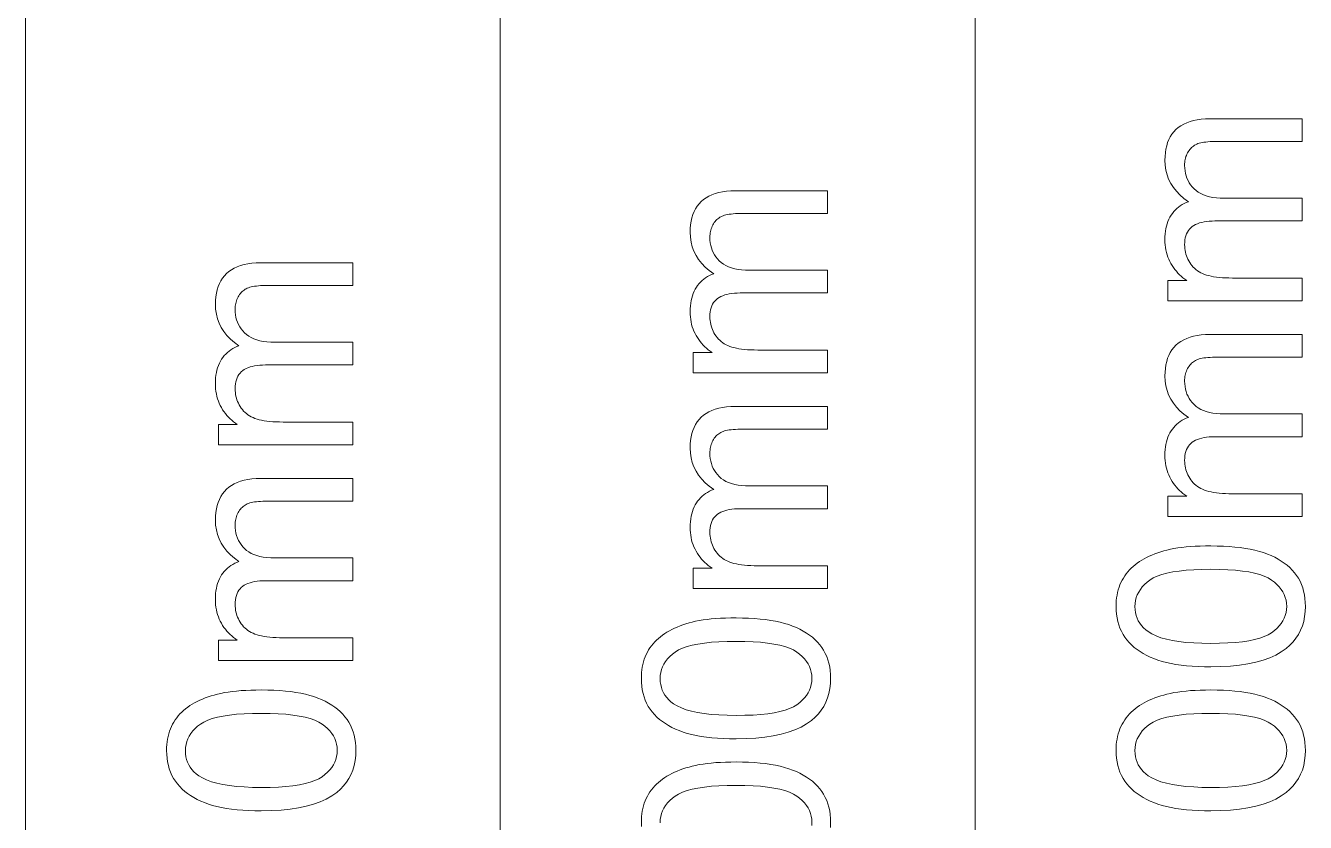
# Model space of a CAD drawing. Extents: x 23 to 417, y 3 to 294.
# Drawn here: x 189.79 to 196.69, y 18.92 to 23.22 of the extents above; entities that cross this region are included whole.
import ezdxf

# ---------------------------------------------------------------- set-up
doc = ezdxf.new("R2010")
doc.units = 0

msp = doc.modelspace()

# ---------------------------------------------------------------- linework, layer by layer
at = {"color": 7, "lineweight": 13}
for p, q in [((189.7862, 10.2218), (189.7862, 50.2218)), ((192.3469, 10.2218), (192.3469, 50.2218)), ((194.9076, 10.2218), (194.9076, 50.2218))]:
    msp.add_line(p, q, dxfattribs=at)
for points in [[(196.6723, 21.7371), (195.9479, 21.7371), (195.9479, 21.8469), (196.0495, 21.8469), (196.0391, 21.854), (196.0291, 21.8615), (196.0195, 21.8694), (196.0103, 21.8778), (196.0015, 21.8867), (195.9932, 21.896), (195.9852, 21.9057), (195.9777, 21.9159), (195.9706, 21.9266), (195.9639, 21.9377), (195.9577, 21.9491), (195.9522, 21.9609), (195.9474, 21.973), (195.9432, 21.9855), (195.9396, 21.9982), (195.9367, 22.0113), (195.9344, 22.0246), (195.9328, 22.0383), (195.9318, 22.0523), (195.9315, 22.0666), (195.9318, 22.0824), (195.9328, 22.0976), (195.9345, 22.1123), (195.9369, 22.1263), (195.9399, 22.1398), (195.9435, 22.1527), (195.9479, 22.1651), (195.9529, 22.1768), (195.9586, 22.188), (195.9649, 22.1986), (195.9719, 22.2086), (195.9794, 22.218), (195.9874, 22.2267), (195.9959, 22.2349), (196.005, 22.2425), (196.0146, 22.2495), (196.0248, 22.2558), (196.0354, 22.2616), (196.0466, 22.2667), (196.0584, 22.2712), (196.0343, 22.2889), (196.0127, 22.3077), (195.9937, 22.3275), (195.9772, 22.3483), (195.9632, 22.3701), (195.9518, 22.393), (195.9429, 22.417), (195.9366, 22.4419), (195.9328, 22.4679), (195.9315, 22.495), (195.9321, 22.516), (195.9339, 22.5361), (195.9369, 22.5551), (195.9411, 22.5732), (195.9464, 22.5903), (195.953, 22.6064), (195.9608, 22.6215), (195.9697, 22.6355), (195.9799, 22.6486), (195.9912, 22.6607), (196.0038, 22.6717), (196.0177, 22.6816), (196.0328, 22.6903), (196.0493, 22.6978), (196.067, 22.7042), (196.086, 22.7094), (196.1063, 22.7135), (196.1279, 22.7164), (196.1508, 22.7181), (196.175, 22.7187), (196.6723, 22.7187), (196.6723, 22.5966), (196.216, 22.5966), (196.2016, 22.5965), (196.1881, 22.5961), (196.1755, 22.5955), (196.1636, 22.5947), (196.1526, 22.5936), (196.1424, 22.5923), (196.133, 22.5908), (196.1245, 22.589), (196.1168, 22.5869), (196.1099, 22.5847), (196.1035, 22.5821), (196.0974, 22.5791), (196.0916, 22.5758), (196.086, 22.572), (196.0806, 22.5679), (196.0755, 22.5633), (196.0707, 22.5584), (196.0661, 22.5531), (196.0618, 22.5474), (196.0577, 22.5413), (196.0539, 22.535), (196.0506, 22.5284), (196.0476, 22.5215), (196.045, 22.5145), (196.0429, 22.5072), (196.0411, 22.4998), (196.0397, 22.4921), (196.0387, 22.4842), (196.0381, 22.476), (196.0379, 22.4677), (196.0384, 22.4527), (196.04, 22.4382), (196.0425, 22.4242), (196.0461, 22.4107), (196.0506, 22.3978), (196.0562, 22.3853), (196.0628, 22.3734), (196.0704, 22.362), (196.0791, 22.3512), (196.0887, 22.3408), (196.0995, 22.3312), (196.1115, 22.3226), (196.1247, 22.3151), (196.1392, 22.3085), (196.1548, 22.3029), (196.1717, 22.2984), (196.1898, 22.2949), (196.2091, 22.2923), (196.2297, 22.2908), (196.2514, 22.2903), (196.6723, 22.2903), (196.6723, 22.1675), (196.2016, 22.1675), (196.1857, 22.1672), (196.1705, 22.1663), (196.1562, 22.1648), (196.1427, 22.1627), (196.13, 22.16), (196.1181, 22.1567), (196.1071, 22.1528), (196.0969, 22.1483), (196.0874, 22.1432), (196.0789, 22.1375), (196.0711, 22.1311), (196.0641, 22.124), (196.058, 22.1161), (196.0527, 22.1074), (196.0482, 22.098), (196.0445, 22.0878), (196.0416, 22.0768), (196.0396, 22.0651), (196.0383, 22.0526), (196.0379, 22.0393), (196.0382, 22.029), (196.039, 22.0189), (196.0404, 22.0089), (196.0423, 21.9991), (196.0447, 21.9894), (196.0477, 21.9799), (196.0513, 21.9706), (196.0554, 21.9614), (196.06, 21.9523), (196.0652, 21.9435), (196.0709, 21.9349), (196.0771, 21.9268), (196.0838, 21.9192), (196.0911, 21.9121), (196.0988, 21.9055), (196.107, 21.8994), (196.1158, 21.8937), (196.125, 21.8886), (196.1348, 21.8839), (196.145, 21.8797), (196.156, 21.8759), (196.1679, 21.8726), (196.1807, 21.8696), (196.1945, 21.867), (196.2091, 21.8648), (196.2247, 21.8631), (196.2413, 21.8617), (196.2587, 21.8607), (196.2771, 21.8601), (196.2964, 21.8599), (196.6723, 21.8599)], [(194.1116, 21.3486), (193.3872, 21.3486), (193.3872, 21.4585), (193.4888, 21.4585), (193.4784, 21.4655), (193.4684, 21.473), (193.4588, 21.481), (193.4496, 21.4894), (193.4408, 21.4982), (193.4324, 21.5075), (193.4245, 21.5173), (193.417, 21.5274), (193.4099, 21.5381), (193.4032, 21.5492), (193.397, 21.5607), (193.3915, 21.5725), (193.3867, 21.5846), (193.3825, 21.597), (193.3789, 21.6097), (193.376, 21.6228), (193.3737, 21.6361), (193.3721, 21.6498), (193.3711, 21.6638), (193.3708, 21.6781), (193.3711, 21.6939), (193.3721, 21.7092), (193.3738, 21.7238), (193.3761, 21.7379), (193.3792, 21.7514), (193.3828, 21.7643), (193.3872, 21.7766), (193.3922, 21.7883), (193.3979, 21.7995), (193.4042, 21.8101), (193.4112, 21.8201), (193.4187, 21.8295), (193.4267, 21.8383), (193.4352, 21.8465), (193.4443, 21.854), (193.4539, 21.861), (193.4641, 21.8673), (193.4747, 21.8731), (193.4859, 21.8782), (193.4977, 21.8828), (193.4736, 21.9005), (193.452, 21.9192), (193.433, 21.939), (193.4165, 21.9598), (193.4025, 21.9817), (193.3911, 22.0046), (193.3822, 22.0285), (193.3759, 22.0534), (193.3721, 22.0795), (193.3708, 22.1065), (193.3714, 22.1275), (193.3732, 22.1476), (193.3762, 22.1667), (193.3803, 22.1847), (193.3857, 22.2018), (193.3923, 22.2179), (193.4, 22.233), (193.409, 22.2471), (193.4191, 22.2602), (193.4305, 22.2722), (193.4431, 22.2833), (193.4569, 22.2931), (193.4721, 22.3018), (193.4885, 22.3094), (193.5063, 22.3157), (193.5253, 22.321), (193.5456, 22.325), (193.5672, 22.3279), (193.5901, 22.3297), (193.6143, 22.3302), (194.1116, 22.3302), (194.1116, 22.2081), (193.6552, 22.2081), (193.6409, 22.208), (193.6274, 22.2077), (193.6148, 22.2071), (193.6029, 22.2062), (193.5919, 22.2051), (193.5817, 22.2038), (193.5723, 22.2023), (193.5638, 22.2005), (193.5561, 22.1985), (193.5492, 22.1962), (193.5428, 22.1936), (193.5367, 22.1906), (193.5309, 22.1873), (193.5253, 22.1835), (193.5199, 22.1794), (193.5148, 22.1749), (193.51, 22.17), (193.5054, 22.1646), (193.5011, 22.159), (193.497, 22.1529), (193.4932, 22.1465), (193.4899, 22.1399), (193.4869, 22.1331), (193.4843, 22.126), (193.4821, 22.1188), (193.4804, 22.1113), (193.479, 22.1036), (193.478, 22.0957), (193.4774, 22.0876), (193.4772, 22.0792), (193.4777, 22.0642), (193.4792, 22.0497), (193.4818, 22.0357), (193.4853, 22.0222), (193.4899, 22.0093), (193.4955, 21.9969), (193.5021, 21.985), (193.5097, 21.9736), (193.5184, 21.9627), (193.528, 21.9523), (193.5388, 21.9427), (193.5508, 21.9342), (193.564, 21.9266), (193.5784, 21.92), (193.5941, 21.9145), (193.611, 21.9099), (193.6291, 21.9064), (193.6484, 21.9039), (193.6689, 21.9024), (193.6907, 21.9019), (194.1116, 21.9019), (194.1116, 21.7791), (193.6409, 21.7791), (193.625, 21.7788), (193.6098, 21.7779), (193.5955, 21.7764), (193.582, 21.7743), (193.5693, 21.7716), (193.5574, 21.7683), (193.5464, 21.7644), (193.5361, 21.7599), (193.5267, 21.7548), (193.5181, 21.7491), (193.5104, 21.7427), (193.5034, 21.7355), (193.4973, 21.7276), (193.4919, 21.7189), (193.4874, 21.7095), (193.4837, 21.6993), (193.4809, 21.6883), (193.4789, 21.6766), (193.4776, 21.6641), (193.4772, 21.6508), (193.4775, 21.6405), (193.4783, 21.6304), (193.4797, 21.6204), (193.4816, 21.6106), (193.484, 21.601), (193.487, 21.5914), (193.4906, 21.5821), (193.4947, 21.5729), (193.4993, 21.5639), (193.5045, 21.555), (193.5102, 21.5464), (193.5164, 21.5384), (193.5231, 21.5308), (193.5304, 21.5237), (193.5381, 21.517), (193.5463, 21.5109), (193.5551, 21.5053), (193.5643, 21.5001), (193.5741, 21.4954), (193.5843, 21.4912), (193.5953, 21.4875), (193.6072, 21.4841), (193.62, 21.4811), (193.6337, 21.4786), (193.6484, 21.4764), (193.664, 21.4746), (193.6806, 21.4732), (193.698, 21.4722), (193.7164, 21.4716), (193.7357, 21.4714), (194.1116, 21.4714)], [(191.5509, 20.9602), (190.8265, 20.9602), (190.8265, 21.07), (190.9281, 21.07), (190.9177, 21.077), (190.9077, 21.0845), (190.8981, 21.0925), (190.8889, 21.1009), (190.8801, 21.1097), (190.8717, 21.119), (190.8638, 21.1288), (190.8563, 21.139), (190.8492, 21.1496), (190.8425, 21.1607), (190.8363, 21.1722), (190.8308, 21.184), (190.826, 21.1961), (190.8218, 21.2085), (190.8182, 21.2213), (190.8153, 21.2343), (190.813, 21.2477), (190.8114, 21.2613), (190.8104, 21.2753), (190.8101, 21.2896), (190.8104, 21.3055), (190.8114, 21.3207), (190.8131, 21.3353), (190.8154, 21.3494), (190.8185, 21.3629), (190.8221, 21.3758), (190.8265, 21.3881), (190.8315, 21.3999), (190.8372, 21.411), (190.8435, 21.4216), (190.8505, 21.4316), (190.858, 21.441), (190.866, 21.4498), (190.8745, 21.458), (190.8836, 21.4655), (190.8932, 21.4725), (190.9034, 21.4789), (190.914, 21.4846), (190.9252, 21.4897), (190.937, 21.4943), (190.9129, 21.512), (190.8913, 21.5307), (190.8723, 21.5505), (190.8558, 21.5713), (190.8418, 21.5932), (190.8304, 21.6161), (190.8215, 21.64), (190.8152, 21.665), (190.8114, 21.691), (190.8101, 21.718), (190.8107, 21.7391), (190.8125, 21.7591), (190.8155, 21.7782), (190.8196, 21.7963), (190.825, 21.8133), (190.8316, 21.8294), (190.8393, 21.8445), (190.8483, 21.8586), (190.8584, 21.8717), (190.8698, 21.8838), (190.8824, 21.8948), (190.8962, 21.9047), (190.9114, 21.9133), (190.9278, 21.9209), (190.9456, 21.9273), (190.9646, 21.9325), (190.9849, 21.9365), (191.0065, 21.9394), (191.0294, 21.9412), (191.0536, 21.9418), (191.5509, 21.9418), (191.5509, 21.8197), (191.0945, 21.8197), (191.0802, 21.8195), (191.0667, 21.8192), (191.0541, 21.8186), (191.0422, 21.8177), (191.0312, 21.8167), (191.021, 21.8154), (191.0116, 21.8138), (191.0031, 21.812), (190.9954, 21.81), (190.9885, 21.8077), (190.9821, 21.8051), (190.976, 21.8022), (190.9702, 21.7988), (190.9646, 21.7951), (190.9592, 21.7909), (190.9541, 21.7864), (190.9493, 21.7815), (190.9447, 21.7762), (190.9404, 21.7705), (190.9363, 21.7644), (190.9325, 21.758), (190.9292, 21.7514), (190.9262, 21.7446), (190.9236, 21.7376), (190.9214, 21.7303), (190.9197, 21.7228), (190.9183, 21.7151), (190.9173, 21.7072), (190.9167, 21.6991), (190.9165, 21.6907), (190.917, 21.6757), (190.9185, 21.6612), (190.9211, 21.6472), (190.9246, 21.6338), (190.9292, 21.6208), (190.9348, 21.6084), (190.9414, 21.5965), (190.949, 21.5851), (190.9577, 21.5742), (190.9673, 21.5639), (190.9781, 21.5543), (190.9901, 21.5457), (191.0033, 21.5381), (191.0177, 21.5316), (191.0334, 21.526), (191.0503, 21.5215), (191.0684, 21.5179), (191.0877, 21.5154), (191.1082, 21.5139), (191.13, 21.5134), (191.5509, 21.5134), (191.5509, 21.3906), (191.0802, 21.3906), (191.0643, 21.3903), (191.0491, 21.3894), (191.0348, 21.3879), (191.0213, 21.3858), (191.0086, 21.3831), (190.9967, 21.3798), (190.9857, 21.3759), (190.9754, 21.3714), (190.966, 21.3663), (190.9574, 21.3606), (190.9497, 21.3542), (190.9427, 21.3471), (190.9366, 21.3391), (190.9312, 21.3305), (190.9267, 21.321), (190.923, 21.3108), (190.9202, 21.2998), (190.9182, 21.2881), (190.9169, 21.2756), (190.9165, 21.2624), (190.9168, 21.2521), (190.9176, 21.2419), (190.919, 21.232), (190.9209, 21.2221), (190.9233, 21.2125), (190.9263, 21.203), (190.9299, 21.1936), (190.934, 21.1844), (190.9386, 21.1754), (190.9438, 21.1665), (190.9495, 21.158), (190.9557, 21.1499), (190.9624, 21.1423), (190.9697, 21.1352), (190.9774, 21.1286), (190.9856, 21.1224), (190.9944, 21.1168), (191.0036, 21.1116), (191.0134, 21.1069), (191.0236, 21.1027), (191.0346, 21.099), (191.0465, 21.0956), (191.0593, 21.0927), (191.073, 21.0901), (191.0877, 21.0879), (191.1033, 21.0861), (191.1199, 21.0847), (191.1373, 21.0838), (191.1557, 21.0832), (191.175, 21.083), (191.5509, 21.083)], [(196.6723, 20.5734), (195.9479, 20.5734), (195.9479, 20.6832), (196.0495, 20.6832), (196.0391, 20.6903), (196.0291, 20.6978), (196.0195, 20.7057), (196.0103, 20.7141), (196.0015, 20.723), (195.9932, 20.7323), (195.9852, 20.742), (195.9777, 20.7522), (195.9706, 20.7629), (195.9639, 20.774), (195.9577, 20.7854), (195.9522, 20.7972), (195.9474, 20.8093), (195.9432, 20.8218), (195.9396, 20.8345), (195.9367, 20.8475), (195.9344, 20.8609), (195.9328, 20.8746), (195.9318, 20.8886), (195.9315, 20.9029), (195.9318, 20.9187), (195.9328, 20.9339), (195.9345, 20.9486), (195.9369, 20.9626), (195.9399, 20.9761), (195.9435, 20.989), (195.9479, 21.0014), (195.9529, 21.0131), (195.9586, 21.0243), (195.9649, 21.0349), (195.9719, 21.0449), (195.9794, 21.0543), (195.9874, 21.063), (195.9959, 21.0712), (196.005, 21.0788), (196.0146, 21.0857), (196.0248, 21.0921), (196.0354, 21.0978), (196.0466, 21.103), (196.0584, 21.1075), (196.0343, 21.1252), (196.0127, 21.144), (195.9937, 21.1637), (195.9772, 21.1846), (195.9632, 21.2064), (195.9518, 21.2293), (195.9429, 21.2532), (195.9366, 21.2782), (195.9328, 21.3042), (195.9315, 21.3313), (195.9321, 21.3523), (195.9339, 21.3724), (195.9369, 21.3914), (195.9411, 21.4095), (195.9464, 21.4266), (195.953, 21.4427), (195.9608, 21.4577), (195.9697, 21.4718), (195.9799, 21.4849), (195.9912, 21.497), (196.0038, 21.508), (196.0177, 21.5179), (196.0328, 21.5266), (196.0493, 21.5341), (196.067, 21.5405), (196.086, 21.5457), (196.1063, 21.5498), (196.1279, 21.5527), (196.1508, 21.5544), (196.175, 21.555), (196.6723, 21.555), (196.6723, 21.4329), (196.216, 21.4329), (196.2016, 21.4328), (196.1881, 21.4324), (196.1755, 21.4318), (196.1636, 21.431), (196.1526, 21.4299), (196.1424, 21.4286), (196.133, 21.427), (196.1245, 21.4253), (196.1168, 21.4232), (196.1099, 21.421), (196.1035, 21.4184), (196.0974, 21.4154), (196.0916, 21.412), (196.086, 21.4083), (196.0806, 21.4042), (196.0755, 21.3996), (196.0707, 21.3947), (196.0661, 21.3894), (196.0618, 21.3837), (196.0577, 21.3776), (196.0539, 21.3713), (196.0506, 21.3647), (196.0476, 21.3578), (196.045, 21.3508), (196.0429, 21.3435), (196.0411, 21.3361), (196.0397, 21.3284), (196.0387, 21.3204), (196.0381, 21.3123), (196.0379, 21.304), (196.0384, 21.2889), (196.04, 21.2744), (196.0425, 21.2605), (196.0461, 21.247), (196.0506, 21.2341), (196.0562, 21.2216), (196.0628, 21.2097), (196.0704, 21.1983), (196.0791, 21.1874), (196.0887, 21.1771), (196.0995, 21.1675), (196.1115, 21.1589), (196.1247, 21.1513), (196.1392, 21.1448), (196.1548, 21.1392), (196.1717, 21.1347), (196.1898, 21.1312), (196.2091, 21.1286), (196.2297, 21.1271), (196.2514, 21.1266), (196.6723, 21.1266), (196.6723, 21.0038), (196.2016, 21.0038), (196.1857, 21.0035), (196.1705, 21.0026), (196.1562, 21.0011), (196.1427, 20.999), (196.13, 20.9963), (196.1181, 20.993), (196.1071, 20.9891), (196.0969, 20.9846), (196.0874, 20.9795), (196.0789, 20.9738), (196.0711, 20.9674), (196.0641, 20.9603), (196.058, 20.9524), (196.0527, 20.9437), (196.0482, 20.9343), (196.0445, 20.924), (196.0416, 20.9131), (196.0396, 20.9013), (196.0383, 20.8889), (196.0379, 20.8756), (196.0382, 20.8653), (196.039, 20.8552), (196.0404, 20.8452), (196.0423, 20.8354), (196.0447, 20.8257), (196.0477, 20.8162), (196.0513, 20.8069), (196.0554, 20.7977), (196.06, 20.7886), (196.0652, 20.7798), (196.0709, 20.7712), (196.0771, 20.7631), (196.0838, 20.7555), (196.0911, 20.7484), (196.0988, 20.7418), (196.107, 20.7357), (196.1158, 20.73), (196.125, 20.7249), (196.1348, 20.7202), (196.145, 20.716), (196.156, 20.7122), (196.1679, 20.7089), (196.1807, 20.7059), (196.1945, 20.7033), (196.2091, 20.7011), (196.2247, 20.6994), (196.2413, 20.698), (196.2587, 20.697), (196.2771, 20.6964), (196.2964, 20.6962), (196.6723, 20.6962)], [(194.1116, 20.1849), (193.3872, 20.1849), (193.3872, 20.2948), (193.4888, 20.2948), (193.4784, 20.3018), (193.4684, 20.3093), (193.4588, 20.3172), (193.4496, 20.3256), (193.4408, 20.3345), (193.4324, 20.3438), (193.4245, 20.3535), (193.417, 20.3637), (193.4099, 20.3744), (193.4032, 20.3855), (193.397, 20.397), (193.3915, 20.4088), (193.3867, 20.4209), (193.3825, 20.4333), (193.3789, 20.446), (193.376, 20.4591), (193.3737, 20.4724), (193.3721, 20.4861), (193.3711, 20.5001), (193.3708, 20.5144), (193.3711, 20.5302), (193.3721, 20.5454), (193.3738, 20.5601), (193.3761, 20.5742), (193.3792, 20.5876), (193.3828, 20.6006), (193.3872, 20.6129), (193.3922, 20.6246), (193.3979, 20.6358), (193.4042, 20.6464), (193.4112, 20.6564), (193.4187, 20.6658), (193.4267, 20.6746), (193.4352, 20.6827), (193.4443, 20.6903), (193.4539, 20.6973), (193.4641, 20.7036), (193.4747, 20.7094), (193.4859, 20.7145), (193.4977, 20.719), (193.4736, 20.7368), (193.452, 20.7555), (193.433, 20.7753), (193.4165, 20.7961), (193.4025, 20.818), (193.3911, 20.8408), (193.3822, 20.8648), (193.3759, 20.8897), (193.3721, 20.9157), (193.3708, 20.9428), (193.3714, 20.9638), (193.3732, 20.9839), (193.3762, 21.003), (193.3803, 21.021), (193.3857, 21.0381), (193.3923, 21.0542), (193.4, 21.0693), (193.409, 21.0834), (193.4191, 21.0964), (193.4305, 21.1085), (193.4431, 21.1196), (193.4569, 21.1294), (193.4721, 21.1381), (193.4885, 21.1456), (193.5063, 21.152), (193.5253, 21.1572), (193.5456, 21.1613), (193.5672, 21.1642), (193.5901, 21.1659), (193.6143, 21.1665), (194.1116, 21.1665), (194.1116, 21.0444), (193.6552, 21.0444), (193.6409, 21.0443), (193.6274, 21.0439), (193.6148, 21.0433), (193.6029, 21.0425), (193.5919, 21.0414), (193.5817, 21.0401), (193.5723, 21.0386), (193.5638, 21.0368), (193.5561, 21.0347), (193.5492, 21.0325), (193.5428, 21.0299), (193.5367, 21.0269), (193.5309, 21.0236), (193.5253, 21.0198), (193.5199, 21.0157), (193.5148, 21.0112), (193.51, 21.0062), (193.5054, 21.0009), (193.5011, 20.9952), (193.497, 20.9892), (193.4932, 20.9828), (193.4899, 20.9762), (193.4869, 20.9694), (193.4843, 20.9623), (193.4821, 20.9551), (193.4804, 20.9476), (193.479, 20.9399), (193.478, 20.932), (193.4774, 20.9238), (193.4772, 20.9155), (193.4777, 20.9005), (193.4792, 20.886), (193.4818, 20.872), (193.4853, 20.8585), (193.4899, 20.8456), (193.4955, 20.8331), (193.5021, 20.8212), (193.5097, 20.8098), (193.5184, 20.799), (193.528, 20.7886), (193.5388, 20.779), (193.5508, 20.7704), (193.564, 20.7629), (193.5784, 20.7563), (193.5941, 20.7508), (193.611, 20.7462), (193.6291, 20.7427), (193.6484, 20.7402), (193.6689, 20.7386), (193.6907, 20.7381), (194.1116, 20.7381), (194.1116, 20.6154), (193.6409, 20.6154), (193.625, 20.6151), (193.6098, 20.6142), (193.5955, 20.6127), (193.582, 20.6106), (193.5693, 20.6079), (193.5574, 20.6046), (193.5464, 20.6007), (193.5361, 20.5962), (193.5267, 20.591), (193.5181, 20.5853), (193.5104, 20.579), (193.5034, 20.5718), (193.4973, 20.5639), (193.4919, 20.5552), (193.4874, 20.5458), (193.4837, 20.5356), (193.4809, 20.5246), (193.4789, 20.5129), (193.4776, 20.5004), (193.4772, 20.4871), (193.4775, 20.4768), (193.4783, 20.4667), (193.4797, 20.4567), (193.4816, 20.4469), (193.484, 20.4372), (193.487, 20.4277), (193.4906, 20.4184), (193.4947, 20.4092), (193.4993, 20.4002), (193.5045, 20.3913), (193.5102, 20.3827), (193.5164, 20.3747), (193.5231, 20.3671), (193.5304, 20.36), (193.5381, 20.3533), (193.5463, 20.3472), (193.5551, 20.3415), (193.5643, 20.3364), (193.5741, 20.3317), (193.5843, 20.3275), (193.5953, 20.3237), (193.6072, 20.3204), (193.62, 20.3174), (193.6337, 20.3148), (193.6484, 20.3127), (193.664, 20.3109), (193.6806, 20.3095), (193.698, 20.3085), (193.7164, 20.3079), (193.7357, 20.3077), (194.1116, 20.3077)], [(191.5509, 19.7965), (190.8265, 19.7965), (190.8265, 19.9063), (190.9281, 19.9063), (190.9177, 19.9133), (190.9077, 19.9208), (190.8981, 19.9288), (190.8889, 19.9372), (190.8801, 19.946), (190.8717, 19.9553), (190.8638, 19.9651), (190.8563, 19.9753), (190.8492, 19.9859), (190.8425, 19.997), (190.8363, 20.0085), (190.8308, 20.0203), (190.826, 20.0324), (190.8218, 20.0448), (190.8182, 20.0576), (190.8153, 20.0706), (190.813, 20.084), (190.8114, 20.0976), (190.8104, 20.1116), (190.8101, 20.1259), (190.8104, 20.1417), (190.8114, 20.157), (190.8131, 20.1716), (190.8154, 20.1857), (190.8185, 20.1992), (190.8221, 20.2121), (190.8265, 20.2244), (190.8315, 20.2362), (190.8372, 20.2473), (190.8435, 20.2579), (190.8505, 20.2679), (190.858, 20.2773), (190.866, 20.2861), (190.8745, 20.2943), (190.8836, 20.3018), (190.8932, 20.3088), (190.9034, 20.3152), (190.914, 20.3209), (190.9252, 20.326), (190.937, 20.3306), (190.9129, 20.3483), (190.8913, 20.367), (190.8723, 20.3868), (190.8558, 20.4076), (190.8418, 20.4295), (190.8304, 20.4524), (190.8215, 20.4763), (190.8152, 20.5013), (190.8114, 20.5273), (190.8101, 20.5543), (190.8107, 20.5754), (190.8125, 20.5954), (190.8155, 20.6145), (190.8196, 20.6326), (190.825, 20.6496), (190.8316, 20.6657), (190.8393, 20.6808), (190.8483, 20.6949), (190.8584, 20.708), (190.8698, 20.7201), (190.8824, 20.7311), (190.8962, 20.7409), (190.9114, 20.7496), (190.9278, 20.7572), (190.9456, 20.7636), (190.9646, 20.7688), (190.9849, 20.7728), (191.0065, 20.7757), (191.0294, 20.7775), (191.0536, 20.778), (191.5509, 20.778), (191.5509, 20.6559), (191.0945, 20.6559), (191.0802, 20.6558), (191.0667, 20.6555), (191.0541, 20.6549), (191.0422, 20.654), (191.0312, 20.653), (191.021, 20.6516), (191.0116, 20.6501), (191.0031, 20.6483), (190.9954, 20.6463), (190.9885, 20.644), (190.9821, 20.6414), (190.976, 20.6385), (190.9702, 20.6351), (190.9646, 20.6313), (190.9592, 20.6272), (190.9541, 20.6227), (190.9493, 20.6178), (190.9447, 20.6125), (190.9404, 20.6068), (190.9363, 20.6007), (190.9325, 20.5943), (190.9292, 20.5877), (190.9262, 20.5809), (190.9236, 20.5738), (190.9214, 20.5666), (190.9197, 20.5591), (190.9183, 20.5514), (190.9173, 20.5435), (190.9167, 20.5354), (190.9165, 20.527), (190.917, 20.512), (190.9185, 20.4975), (190.9211, 20.4835), (190.9246, 20.4701), (190.9292, 20.4571), (190.9348, 20.4447), (190.9414, 20.4328), (190.949, 20.4214), (190.9577, 20.4105), (190.9673, 20.4001), (190.9781, 20.3906), (190.9901, 20.382), (191.0033, 20.3744), (191.0177, 20.3678), (191.0334, 20.3623), (191.0503, 20.3577), (191.0684, 20.3542), (191.0877, 20.3517), (191.1082, 20.3502), (191.13, 20.3497), (191.5509, 20.3497), (191.5509, 20.2269), (191.0802, 20.2269), (191.0643, 20.2266), (191.0491, 20.2257), (191.0348, 20.2242), (191.0213, 20.2221), (191.0086, 20.2194), (190.9967, 20.2161), (190.9857, 20.2122), (190.9754, 20.2077), (190.966, 20.2026), (190.9574, 20.1969), (190.9497, 20.1905), (190.9427, 20.1833), (190.9366, 20.1754), (190.9312, 20.1668), (190.9267, 20.1573), (190.923, 20.1471), (190.9202, 20.1361), (190.9182, 20.1244), (190.9169, 20.1119), (190.9165, 20.0986), (190.9168, 20.0884), (190.9176, 20.0782), (190.919, 20.0682), (190.9209, 20.0584), (190.9233, 20.0488), (190.9263, 20.0393), (190.9299, 20.0299), (190.934, 20.0207), (190.9386, 20.0117), (190.9438, 20.0028), (190.9495, 19.9943), (190.9557, 19.9862), (190.9624, 19.9786), (190.9697, 19.9715), (190.9774, 19.9649), (190.9856, 19.9587), (190.9944, 19.9531), (191.0036, 19.9479), (191.0134, 19.9432), (191.0236, 19.939), (191.0346, 19.9353), (191.0465, 19.9319), (191.0593, 19.9289), (191.073, 19.9264), (191.0877, 19.9242), (191.1033, 19.9224), (191.1199, 19.921), (191.1373, 19.92), (191.1557, 19.9194), (191.175, 19.9192), (191.5509, 19.9192)], [(196.1791, 19.7624), (196.1443, 19.7627), (196.1109, 19.7638), (196.0789, 19.7656), (196.0483, 19.7682), (196.0191, 19.7715), (195.9912, 19.7755), (195.9648, 19.7802), (195.9397, 19.7857), (195.916, 19.7919), (195.8936, 19.7989), (195.8725, 19.8065), (195.8524, 19.8149), (195.8332, 19.8239), (195.8151, 19.8337), (195.7979, 19.8442), (195.7817, 19.8554), (195.7665, 19.8673), (195.7523, 19.8799), (195.7391, 19.8933), (195.7269, 19.9073), (195.7157, 19.9221), (195.7057, 19.9376), (195.697, 19.9538), (195.6893, 19.9708), (195.6829, 19.9886), (195.6776, 20.0071), (195.6735, 20.0263), (195.6706, 20.0462), (195.6688, 20.067), (195.6682, 20.0884), (195.6685, 20.1043), (195.6695, 20.1198), (195.6711, 20.1349), (195.6734, 20.1496), (195.6763, 20.164), (195.6799, 20.1779), (195.6841, 20.1914), (195.6889, 20.2045), (195.6945, 20.2173), (195.7006, 20.2296), (195.7074, 20.2415), (195.7147, 20.2531), (195.7226, 20.2641), (195.7311, 20.2748), (195.7402, 20.285), (195.7498, 20.2949), (195.76, 20.3042), (195.7708, 20.3132), (195.7821, 20.3218), (195.7941, 20.3299), (195.8065, 20.3376), (195.8195, 20.345), (195.8331, 20.3521), (195.8472, 20.3588), (195.8618, 20.3652), (195.8769, 20.3712), (195.8926, 20.3769), (195.9088, 20.3823), (195.9255, 20.3873), (195.9428, 20.392), (195.9609, 20.3962), (195.9803, 20.4001), (196.0009, 20.4034), (196.0227, 20.4064), (196.0457, 20.4088), (196.0699, 20.4109), (196.0954, 20.4124), (196.1221, 20.4136), (196.15, 20.4142), (196.1791, 20.4145), (196.2136, 20.4141), (196.2468, 20.413), (196.2786, 20.4112), (196.3091, 20.4087), (196.3382, 20.4054), (196.3659, 20.4015), (196.3923, 20.3968), (196.4173, 20.3913), (196.4409, 20.3852), (196.4632, 20.3783), (196.4844, 20.3707), (196.5045, 20.3624), (196.5237, 20.3534), (196.5419, 20.3437), (196.5591, 20.3332), (196.5753, 20.322), (196.5905, 20.3102), (196.6048, 20.2976), (196.6181, 20.2842), (196.6304, 20.2702), (196.6416, 20.2554), (196.6516, 20.2399), (196.6604, 20.2236), (196.6681, 20.2066), (196.6746, 20.1888), (196.6799, 20.1702), (196.6841, 20.1509), (196.687, 20.1308), (196.6888, 20.11), (196.6894, 20.0884), (196.6883, 20.0601), (196.6852, 20.0331), (196.68, 20.0072), (196.6728, 19.9827), (196.6634, 19.9593), (196.652, 19.9372), (196.6385, 19.9164), (196.623, 19.8968), (196.6054, 19.8784), (196.5857, 19.8613), (196.5591, 19.8425), (196.5295, 19.8257), (196.4967, 19.8108), (196.4607, 19.798), (196.4216, 19.7871), (196.3794, 19.7782), (196.334, 19.7713), (196.2855, 19.7663), (196.2339, 19.7633)], [(196.1791, 19.8886), (196.2267, 19.8891), (196.271, 19.8909), (196.312, 19.8937), (196.3498, 19.8978), (196.3842, 19.903), (196.4153, 19.9093), (196.4431, 19.9168), (196.4677, 19.9254), (196.4889, 19.9352), (196.5069, 19.9462), (196.5224, 19.958), (196.5362, 19.9703), (196.5485, 19.9832), (196.5591, 19.9966), (196.568, 20.0106), (196.5754, 20.0251), (196.5811, 20.0401), (196.5851, 20.0557), (196.5876, 20.0718), (196.5884, 20.0884), (196.5876, 20.1051), (196.5851, 20.1212), (196.581, 20.1367), (196.5753, 20.1518), (196.5679, 20.1663), (196.5589, 20.1802), (196.5483, 20.1936), (196.536, 20.2065), (196.5221, 20.2188), (196.5065, 20.2306), (196.4885, 20.2416), (196.4673, 20.2514), (196.4427, 20.26), (196.4149, 20.2675), (196.3838, 20.2739), (196.3494, 20.2791), (196.3117, 20.2831), (196.2708, 20.286), (196.2266, 20.2877), (196.1791, 20.2883), (196.1314, 20.2877), (196.087, 20.286), (196.0459, 20.2831), (196.0081, 20.2791), (195.9736, 20.2739), (195.9425, 20.2675), (195.9146, 20.26), (195.8901, 20.2514), (195.8689, 20.2416), (195.851, 20.2306), (195.8356, 20.2188), (195.8218, 20.2065), (195.8096, 20.1935), (195.7991, 20.18), (195.7901, 20.1659), (195.7828, 20.1513), (195.7771, 20.1361), (195.7731, 20.1203), (195.7707, 20.104), (195.7699, 20.0871), (195.7706, 20.0705), (195.7727, 20.0546), (195.7763, 20.0394), (195.7813, 20.0248), (195.7878, 20.011), (195.7956, 19.9978), (195.8049, 19.9853), (195.8157, 19.9735), (195.8279, 19.9624), (195.8415, 19.952), (195.8613, 19.9399), (195.8842, 19.9292), (195.9102, 19.9196), (195.9394, 19.9114), (195.9716, 19.9044), (196.0069, 19.8987), (196.0453, 19.8943), (196.0868, 19.8911), (196.1314, 19.8892)], [(193.6184, 19.3739), (193.5836, 19.3743), (193.5502, 19.3753), (193.5182, 19.3772), (193.4876, 19.3797), (193.4584, 19.383), (193.4305, 19.387), (193.404, 19.3918), (193.379, 19.3972), (193.3553, 19.4034), (193.3329, 19.4104), (193.3118, 19.418), (193.2917, 19.4264), (193.2725, 19.4355), (193.2544, 19.4453), (193.2372, 19.4557), (193.221, 19.4669), (193.2058, 19.4789), (193.1916, 19.4915), (193.1784, 19.5048), (193.1662, 19.5188), (193.155, 19.5336), (193.145, 19.5491), (193.1362, 19.5654), (193.1286, 19.5824), (193.1222, 19.6001), (193.1169, 19.6186), (193.1128, 19.6378), (193.1098, 19.6578), (193.1081, 19.6785), (193.1075, 19.6999), (193.1078, 19.7158), (193.1088, 19.7313), (193.1104, 19.7465), (193.1127, 19.7612), (193.1156, 19.7755), (193.1192, 19.7894), (193.1234, 19.8029), (193.1282, 19.8161), (193.1337, 19.8288), (193.1399, 19.8411), (193.1467, 19.8531), (193.154, 19.8646), (193.1619, 19.8757), (193.1704, 19.8863), (193.1795, 19.8966), (193.1891, 19.9064), (193.1993, 19.9158), (193.2101, 19.9247), (193.2214, 19.9333), (193.2334, 19.9414), (193.2458, 19.9492), (193.2588, 19.9566), (193.2724, 19.9636), (193.2864, 19.9703), (193.3011, 19.9767), (193.3162, 19.9828), (193.3318, 19.9884), (193.3481, 19.9938), (193.3648, 19.9988), (193.382, 20.0035), (193.4002, 20.0078), (193.4196, 20.0116), (193.4401, 20.015), (193.4619, 20.0179), (193.485, 20.0204), (193.5092, 20.0224), (193.5347, 20.024), (193.5614, 20.0251), (193.5893, 20.0258), (193.6184, 20.026), (193.6529, 20.0256), (193.6861, 20.0246), (193.7179, 20.0227), (193.7483, 20.0202), (193.7774, 20.017), (193.8052, 20.013), (193.8315, 20.0083), (193.8566, 20.0029), (193.8802, 19.9967), (193.9025, 19.9898), (193.9236, 19.9823), (193.9438, 19.974), (193.963, 19.9649), (193.9812, 19.9552), (193.9984, 19.9447), (194.0146, 19.9336), (194.0298, 19.9217), (194.0441, 19.9091), (194.0573, 19.8958), (194.0696, 19.8817), (194.0808, 19.867), (194.0909, 19.8514), (194.0997, 19.8351), (194.1074, 19.8181), (194.1139, 19.8003), (194.1192, 19.7817), (194.1233, 19.7624), (194.1263, 19.7424), (194.1281, 19.7215), (194.1286, 19.6999), (194.1276, 19.6716), (194.1245, 19.6446), (194.1193, 19.6188), (194.112, 19.5942), (194.1027, 19.5709), (194.0913, 19.5488), (194.0778, 19.5279), (194.0623, 19.5083), (194.0447, 19.4899), (194.025, 19.4728), (193.9984, 19.454), (193.9688, 19.4372), (193.9359, 19.4224), (193.9, 19.4095), (193.8609, 19.3986), (193.8187, 19.3897), (193.7733, 19.3828), (193.7248, 19.3778), (193.6732, 19.3749)], [(193.6184, 19.5001), (193.666, 19.5007), (193.7103, 19.5024), (193.7513, 19.5053), (193.789, 19.5093), (193.8235, 19.5145), (193.8546, 19.5208), (193.8824, 19.5283), (193.907, 19.537), (193.9282, 19.5468), (193.9462, 19.5577), (193.9617, 19.5695), (193.9755, 19.5819), (193.9877, 19.5947), (193.9983, 19.6081), (194.0073, 19.6221), (194.0146, 19.6366), (194.0204, 19.6516), (194.0244, 19.6672), (194.0269, 19.6833), (194.0277, 19.6999), (194.0269, 19.7166), (194.0244, 19.7327), (194.0203, 19.7483), (194.0146, 19.7633), (194.0072, 19.7778), (193.9982, 19.7917), (193.9876, 19.8052), (193.9753, 19.818), (193.9614, 19.8304), (193.9458, 19.8422), (193.9278, 19.8531), (193.9065, 19.8629), (193.882, 19.8716), (193.8542, 19.8791), (193.823, 19.8854), (193.7887, 19.8906), (193.751, 19.8946), (193.7101, 19.8975), (193.6659, 19.8992), (193.6184, 19.8998), (193.5707, 19.8992), (193.5263, 19.8975), (193.4852, 19.8946), (193.4474, 19.8906), (193.4129, 19.8854), (193.3818, 19.8791), (193.3539, 19.8716), (193.3294, 19.8629), (193.3082, 19.8531), (193.2903, 19.8422), (193.2749, 19.8304), (193.2611, 19.818), (193.2489, 19.805), (193.2384, 19.7915), (193.2294, 19.7775), (193.2221, 19.7628), (193.2164, 19.7476), (193.2124, 19.7318), (193.2099, 19.7155), (193.2091, 19.6986), (193.2099, 19.682), (193.212, 19.6661), (193.2156, 19.6509), (193.2206, 19.6364), (193.227, 19.6225), (193.2349, 19.6094), (193.2442, 19.5969), (193.255, 19.5851), (193.2672, 19.574), (193.2808, 19.5635), (193.3006, 19.5515), (193.3235, 19.5407), (193.3495, 19.5312), (193.3786, 19.5229), (193.4109, 19.5159), (193.4462, 19.5102), (193.4846, 19.5058), (193.5261, 19.5026), (193.5707, 19.5007)], [(191.0577, 18.9854), (191.0229, 18.9858), (190.9895, 18.9869), (190.9575, 18.9887), (190.9269, 18.9913), (190.8977, 18.9945), (190.8698, 18.9986), (190.8433, 19.0033), (190.8183, 19.0088), (190.7946, 19.015), (190.7722, 19.0219), (190.7511, 19.0296), (190.731, 19.0379), (190.7118, 19.047), (190.6937, 19.0568), (190.6765, 19.0673), (190.6603, 19.0785), (190.6451, 19.0904), (190.6309, 19.103), (190.6177, 19.1163), (190.6055, 19.1304), (190.5943, 19.1451), (190.5843, 19.1606), (190.5755, 19.1769), (190.5679, 19.1939), (190.5615, 19.2116), (190.5562, 19.2301), (190.5521, 19.2493), (190.5491, 19.2693), (190.5474, 19.29), (190.5468, 19.3115), (190.5471, 19.3274), (190.5481, 19.3429), (190.5497, 19.358), (190.552, 19.3727), (190.5549, 19.387), (190.5585, 19.4009), (190.5627, 19.4145), (190.5675, 19.4276), (190.573, 19.4403), (190.5792, 19.4527), (190.586, 19.4646), (190.5933, 19.4761), (190.6012, 19.4872), (190.6097, 19.4979), (190.6188, 19.5081), (190.6284, 19.5179), (190.6386, 19.5273), (190.6494, 19.5363), (190.6607, 19.5448), (190.6727, 19.5529), (190.6851, 19.5607), (190.6981, 19.5681), (190.7117, 19.5751), (190.7257, 19.5819), (190.7404, 19.5882), (190.7555, 19.5943), (190.7711, 19.6), (190.7874, 19.6053), (190.8041, 19.6103), (190.8214, 19.615), (190.8395, 19.6193), (190.8589, 19.6231), (190.8794, 19.6265), (190.9012, 19.6294), (190.9243, 19.6319), (190.9485, 19.6339), (190.974, 19.6355), (191.0007, 19.6366), (191.0286, 19.6373), (191.0577, 19.6375), (191.0922, 19.6372), (191.1254, 19.6361), (191.1572, 19.6343), (191.1876, 19.6317), (191.2167, 19.6285), (191.2445, 19.6245), (191.2708, 19.6198), (191.2959, 19.6144), (191.3195, 19.6082), (191.3418, 19.6014), (191.3629, 19.5938), (191.3831, 19.5855), (191.4023, 19.5765), (191.4205, 19.5667), (191.4377, 19.5563), (191.4539, 19.5451), (191.4691, 19.5332), (191.4834, 19.5206), (191.4966, 19.5073), (191.5089, 19.4933), (191.5201, 19.4785), (191.5302, 19.463), (191.539, 19.4467), (191.5467, 19.4296), (191.5532, 19.4118), (191.5585, 19.3933), (191.5626, 19.374), (191.5656, 19.3539), (191.5674, 19.3331), (191.5679, 19.3115), (191.5669, 19.2832), (191.5638, 19.2561), (191.5586, 19.2303), (191.5513, 19.2057), (191.542, 19.1824), (191.5306, 19.1603), (191.5171, 19.1394), (191.5016, 19.1198), (191.484, 19.1015), (191.4643, 19.0843), (191.4377, 19.0655), (191.4081, 19.0487), (191.3752, 19.0339), (191.3393, 19.021), (191.3002, 19.0101), (191.258, 19.0012), (191.2126, 18.9943), (191.1641, 18.9894), (191.1125, 18.9864)], [(196.1791, 18.9854), (196.1443, 18.9858), (196.1109, 18.9869), (196.0789, 18.9887), (196.0483, 18.9913), (196.0191, 18.9945), (195.9912, 18.9986), (195.9648, 19.0033), (195.9397, 19.0088), (195.916, 19.015), (195.8936, 19.0219), (195.8725, 19.0296), (195.8524, 19.0379), (195.8332, 19.047), (195.8151, 19.0568), (195.7979, 19.0673), (195.7817, 19.0785), (195.7665, 19.0904), (195.7523, 19.103), (195.7391, 19.1163), (195.7269, 19.1304), (195.7157, 19.1451), (195.7057, 19.1606), (195.697, 19.1769), (195.6893, 19.1939), (195.6829, 19.2116), (195.6776, 19.2301), (195.6735, 19.2493), (195.6706, 19.2693), (195.6688, 19.29), (195.6682, 19.3115), (195.6685, 19.3274), (195.6695, 19.3429), (195.6711, 19.358), (195.6734, 19.3727), (195.6763, 19.387), (195.6799, 19.4009), (195.6841, 19.4145), (195.6889, 19.4276), (195.6945, 19.4403), (195.7006, 19.4527), (195.7074, 19.4646), (195.7147, 19.4761), (195.7226, 19.4872), (195.7311, 19.4979), (195.7402, 19.5081), (195.7498, 19.5179), (195.76, 19.5273), (195.7708, 19.5363), (195.7821, 19.5448), (195.7941, 19.5529), (195.8065, 19.5607), (195.8195, 19.5681), (195.8331, 19.5751), (195.8472, 19.5819), (195.8618, 19.5882), (195.8769, 19.5943), (195.8926, 19.6), (195.9088, 19.6053), (195.9255, 19.6103), (195.9428, 19.615), (195.9609, 19.6193), (195.9803, 19.6231), (196.0009, 19.6265), (196.0227, 19.6294), (196.0457, 19.6319), (196.0699, 19.6339), (196.0954, 19.6355), (196.1221, 19.6366), (196.15, 19.6373), (196.1791, 19.6375), (196.2136, 19.6372), (196.2468, 19.6361), (196.2786, 19.6343), (196.3091, 19.6317), (196.3382, 19.6285), (196.3659, 19.6245), (196.3923, 19.6198), (196.4173, 19.6144), (196.4409, 19.6082), (196.4632, 19.6014), (196.4844, 19.5938), (196.5045, 19.5855), (196.5237, 19.5765), (196.5419, 19.5667), (196.5591, 19.5563), (196.5753, 19.5451), (196.5905, 19.5332), (196.6048, 19.5206), (196.6181, 19.5073), (196.6304, 19.4933), (196.6416, 19.4785), (196.6516, 19.463), (196.6604, 19.4467), (196.6681, 19.4296), (196.6746, 19.4118), (196.6799, 19.3933), (196.6841, 19.374), (196.687, 19.3539), (196.6888, 19.3331), (196.6894, 19.3115), (196.6883, 19.2832), (196.6852, 19.2561), (196.68, 19.2303), (196.6728, 19.2057), (196.6634, 19.1824), (196.652, 19.1603), (196.6385, 19.1394), (196.623, 19.1198), (196.6054, 19.1015), (196.5857, 19.0843), (196.5591, 19.0655), (196.5295, 19.0487), (196.4967, 19.0339), (196.4607, 19.021), (196.4216, 19.0101), (196.3794, 19.0012), (196.334, 18.9943), (196.2855, 18.9894), (196.2339, 18.9864)], [(191.0577, 19.1116), (191.1053, 19.1122), (191.1496, 19.1139), (191.1906, 19.1168), (191.2283, 19.1208), (191.2628, 19.126), (191.2939, 19.1324), (191.3217, 19.1399), (191.3463, 19.1485), (191.3675, 19.1583), (191.3855, 19.1692), (191.401, 19.181), (191.4148, 19.1934), (191.427, 19.2063), (191.4376, 19.2197), (191.4466, 19.2336), (191.4539, 19.2481), (191.4597, 19.2631), (191.4637, 19.2787), (191.4662, 19.2948), (191.467, 19.3115), (191.4662, 19.3281), (191.4637, 19.3442), (191.4596, 19.3598), (191.4539, 19.3748), (191.4465, 19.3893), (191.4375, 19.4033), (191.4269, 19.4167), (191.4146, 19.4296), (191.4007, 19.4419), (191.3851, 19.4537), (191.3671, 19.4646), (191.3458, 19.4744), (191.3213, 19.4831), (191.2935, 19.4906), (191.2623, 19.4969), (191.228, 19.5021), (191.1903, 19.5061), (191.1494, 19.509), (191.1052, 19.5108), (191.0577, 19.5113), (191.01, 19.5108), (190.9656, 19.509), (190.9245, 19.5061), (190.8867, 19.5021), (190.8522, 19.4969), (190.8211, 19.4906), (190.7932, 19.4831), (190.7687, 19.4744), (190.7475, 19.4646), (190.7296, 19.4537), (190.7142, 19.4419), (190.7004, 19.4295), (190.6882, 19.4166), (190.6777, 19.4031), (190.6687, 19.389), (190.6614, 19.3743), (190.6557, 19.3591), (190.6517, 19.3434), (190.6492, 19.327), (190.6484, 19.3101), (190.6492, 19.2935), (190.6513, 19.2776), (190.6549, 19.2624), (190.6599, 19.2479), (190.6663, 19.2341), (190.6742, 19.2209), (190.6835, 19.2084), (190.6943, 19.1966), (190.7065, 19.1855), (190.7201, 19.175), (190.7399, 19.163), (190.7628, 19.1522), (190.7888, 19.1427), (190.8179, 19.1344), (190.8502, 19.1275), (190.8855, 19.1218), (190.9239, 19.1173), (190.9654, 19.1141), (191.01, 19.1122)], [(196.1791, 19.1116), (196.2267, 19.1122), (196.271, 19.1139), (196.312, 19.1168), (196.3498, 19.1208), (196.3842, 19.126), (196.4153, 19.1324), (196.4431, 19.1399), (196.4677, 19.1485), (196.4889, 19.1583), (196.5069, 19.1692), (196.5224, 19.181), (196.5362, 19.1934), (196.5485, 19.2063), (196.5591, 19.2197), (196.568, 19.2336), (196.5754, 19.2481), (196.5811, 19.2631), (196.5851, 19.2787), (196.5876, 19.2948), (196.5884, 19.3115), (196.5876, 19.3281), (196.5851, 19.3442), (196.581, 19.3598), (196.5753, 19.3748), (196.5679, 19.3893), (196.5589, 19.4033), (196.5483, 19.4167), (196.536, 19.4296), (196.5221, 19.4419), (196.5065, 19.4537), (196.4885, 19.4646), (196.4673, 19.4744), (196.4427, 19.4831), (196.4149, 19.4906), (196.3838, 19.4969), (196.3494, 19.5021), (196.3117, 19.5061), (196.2708, 19.509), (196.2266, 19.5108), (196.1791, 19.5113), (196.1314, 19.5108), (196.087, 19.509), (196.0459, 19.5061), (196.0081, 19.5021), (195.9736, 19.4969), (195.9425, 19.4906), (195.9146, 19.4831), (195.8901, 19.4744), (195.8689, 19.4646), (195.851, 19.4537), (195.8356, 19.4419), (195.8218, 19.4295), (195.8096, 19.4166), (195.7991, 19.4031), (195.7901, 19.389), (195.7828, 19.3743), (195.7771, 19.3591), (195.7731, 19.3434), (195.7707, 19.327), (195.7699, 19.3101), (195.7706, 19.2935), (195.7727, 19.2776), (195.7763, 19.2624), (195.7813, 19.2479), (195.7878, 19.2341), (195.7956, 19.2209), (195.8049, 19.2084), (195.8157, 19.1966), (195.8279, 19.1855), (195.8415, 19.175), (195.8613, 19.163), (195.8842, 19.1522), (195.9102, 19.1427), (195.9394, 19.1344), (195.9716, 19.1275), (196.0069, 19.1218), (196.0453, 19.1173), (196.0868, 19.1141), (196.1314, 19.1122)]]:
    msp.add_lwpolyline(points, close=True, dxfattribs=at)
for points in [[(193.1081, 18.9015), (193.1075, 18.923), (193.1078, 18.9389), (193.1088, 18.9544), (193.1104, 18.9695), (193.1127, 18.9842), (193.1156, 18.9985), (193.1192, 19.0125), (193.1234, 19.026), (193.1282, 19.0391), (193.1337, 19.0519), (193.1399, 19.0642), (193.1467, 19.0761), (193.154, 19.0876), (193.1619, 19.0987), (193.1704, 19.1094), (193.1795, 19.1196), (193.1891, 19.1294), (193.1993, 19.1388), (193.2101, 19.1478), (193.2214, 19.1563), (193.2334, 19.1645), (193.2458, 19.1722), (193.2588, 19.1796), (193.2724, 19.1867), (193.2864, 19.1934), (193.3011, 19.1998), (193.3162, 19.2058), (193.3318, 19.2115), (193.3481, 19.2169), (193.3648, 19.2219), (193.382, 19.2265), (193.4002, 19.2308), (193.4196, 19.2346), (193.4401, 19.238), (193.4619, 19.241), (193.485, 19.2434), (193.5092, 19.2455), (193.5347, 19.247), (193.5614, 19.2482), (193.5893, 19.2488), (193.6184, 19.2491), (193.6529, 19.2487), (193.6861, 19.2476), (193.7179, 19.2458), (193.7483, 19.2433), (193.7774, 19.24), (193.8052, 19.236), (193.8315, 19.2313), (193.8566, 19.2259), (193.8802, 19.2198), (193.9025, 19.2129), (193.9236, 19.2053), (193.9438, 19.197), (193.963, 19.188), (193.9812, 19.1783), (193.9984, 19.1678), (194.0146, 19.1566), (194.0298, 19.1447), (194.0441, 19.1321), (194.0573, 19.1188), (194.0696, 19.1048), (194.0808, 19.09), (194.0909, 19.0745), (194.0997, 19.0582), (194.1074, 19.0412), (194.1139, 19.0234), (194.1192, 19.0048), (194.1233, 18.9855), (194.1263, 18.9654), (194.1281, 18.9446), (194.1286, 18.923), (194.1276, 18.8947)], [(194.0269, 18.9064), (194.0277, 18.923), (194.0269, 18.9396), (194.0244, 18.9558), (194.0203, 18.9713), (194.0146, 18.9864), (194.0072, 19.0008), (193.9982, 19.0148), (193.9876, 19.0282), (193.9753, 19.0411), (193.9614, 19.0534), (193.9458, 19.0652), (193.9278, 19.0762), (193.9065, 19.086), (193.882, 19.0946), (193.8542, 19.1021), (193.823, 19.1085), (193.7887, 19.1136), (193.751, 19.1177), (193.7101, 19.1206), (193.6659, 19.1223), (193.6184, 19.1229), (193.5707, 19.1223), (193.5263, 19.1206), (193.4852, 19.1177), (193.4474, 19.1136), (193.4129, 19.1085), (193.3818, 19.1021), (193.3539, 19.0946), (193.3294, 19.086), (193.3082, 19.0762), (193.2903, 19.0652), (193.2749, 19.0534), (193.2611, 19.041), (193.2489, 19.0281), (193.2384, 19.0146), (193.2294, 19.0005), (193.2221, 18.9859), (193.2164, 18.9707), (193.2124, 18.9549), (193.2099, 18.9385), (193.2091, 18.9216)]]:
    msp.add_lwpolyline(points, dxfattribs=at)

doc.saveas('drawing.dxf')
